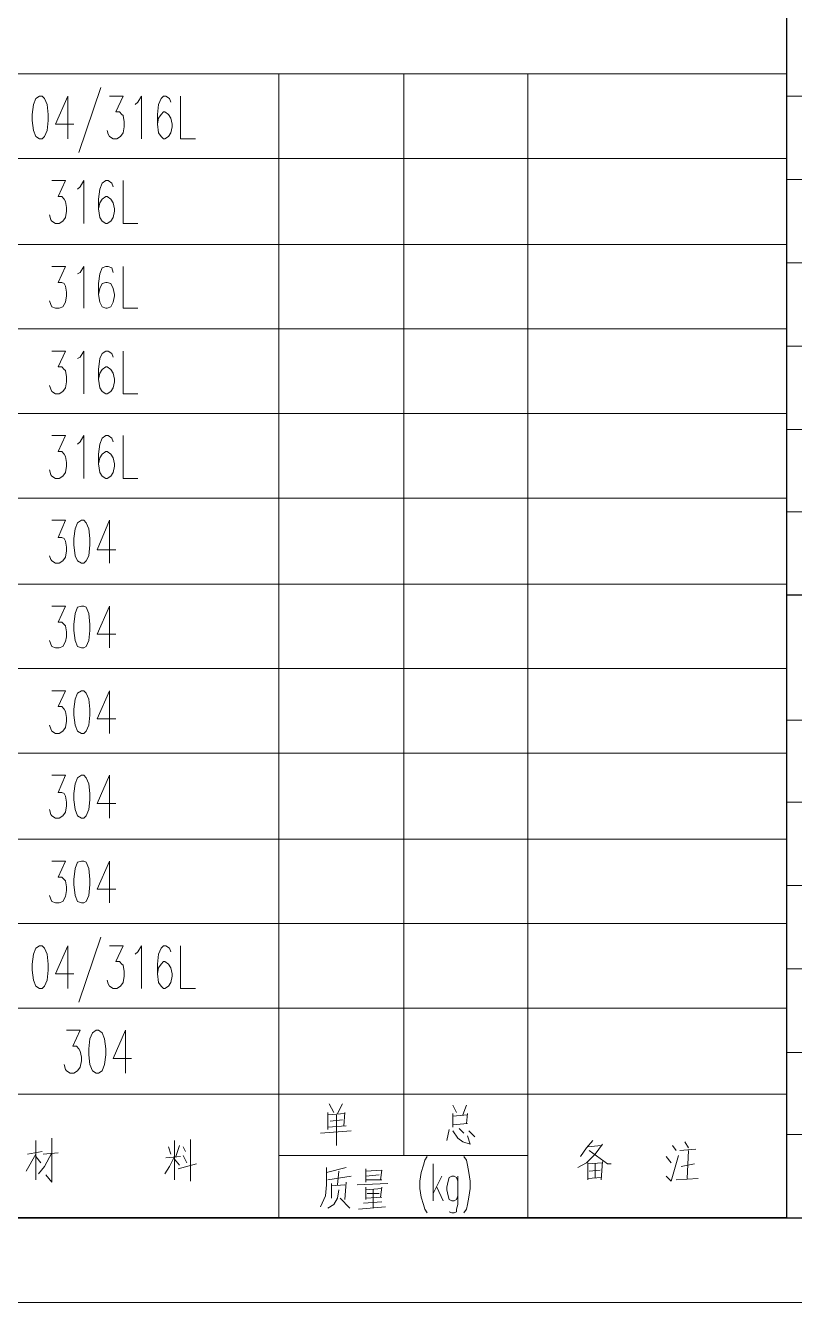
# Model space of a CAD drawing. Header units: inches. Extents: x -244 to 17, y 0 to 370.
# Drawn here: x -123.1 to -83.3, y 0.3 to 66.4 of the extents above; entities that cross this region are included whole.
import ezdxf

# ---------------------------------------------------------------- set-up
doc = ezdxf.new("R2010")
doc.units = ezdxf.units.IN
doc.header["$MEASUREMENT"] = 0
doc.layers.add('图层 1', color=7, linetype='Continuous')

# ---------------------------------------------------------------- blocks, each defined once
blk = doc.blocks.new('block 2')
at = {"layer": '图层 1', "color": 7, "lineweight": 13, "true_color": 0xffffff}
for points in [[(20.383, 264.478), (20.383, 3.175), (389.954, 3.175), (389.954, 264.478), (20.383, 264.478)], [(31.178, 104.331), (31.178, 201.168)], [(35.624, 104.331), (35.624, 201.168)], [(40.005, 104.331), (40.005, 201.168)], [(44.386, 104.331), (44.386, 201.168)], [(48.832, 104.331), (48.832, 201.168)], [(53.213, 104.331), (53.213, 201.168)], [(57.594, 104.331), (57.594, 201.168)], [(62.039, 104.331), (62.039, 201.168)], [(66.421, 104.331), (66.421, 201.168)], [(70.803, 104.331), (70.803, 201.168)], [(75.184, 104.331), (75.184, 201.168)], [(79.629, 104.331), (79.629, 201.168)], [(84.011, 104.331), (84.011, 201.168)], [(27.178, 143.701), (28.067, 143.193)], [(28.194, 142.875), (28.067, 143.637)], [(26.733, 143.193), (28.766, 143.193)], [(28.131, 142.367), (27.432, 142.748), (27.051, 143.066)], [(27.622, 142.938), (27.94, 143.193)], [(38.862, 143.002), (38.735, 143.193), (38.417, 143.32), (37.91, 143.383), (37.592, 143.383), (37.084, 143.32), (36.767, 143.193), (36.639, 143.002), (36.639, 142.875), (36.767, 142.748), (37.084, 142.621), (37.592, 142.557), (37.91, 142.557), (38.417, 142.621), (38.735, 142.748), (38.862, 142.875), (38.862, 143.002)], [(82.868, 143.002), (82.741, 143.193), (82.423, 143.32), (81.915, 143.383), (81.597, 143.383), (81.09, 143.32), (80.772, 143.193), (80.645, 143.002), (80.645, 142.875), (80.772, 142.748), (81.09, 142.621), (81.597, 142.557), (81.915, 142.557), (82.423, 142.621), (82.741, 142.748), (82.868, 142.875), (82.868, 143.002)], [(28.892, 142.367), (26.606, 142.367), (26.988, 142.685)], [(28.067, 142.812), (28.131, 142.05)], [(43.244, 142.367), (43.244, 141.669), (42.418, 142.05), (42.418, 141.859), (42.291, 141.732), (42.228, 141.669), (41.91, 141.605), (41.719, 141.605), (41.402, 141.669), (41.148, 141.796), (41.085, 141.986), (41.085, 142.176), (41.148, 142.367), (41.275, 142.431), (41.466, 142.494)], [(47.689, 142.367), (47.689, 141.669), (46.8, 142.05), (46.8, 141.859), (46.736, 141.732), (46.609, 141.669), (46.292, 141.605), (46.101, 141.605), (45.783, 141.669), (45.593, 141.796), (45.466, 141.986), (45.466, 142.176), (45.593, 142.367), (45.657, 142.431), (45.911, 142.494)], [(52.07, 142.367), (52.07, 141.669), (51.244, 142.05), (51.244, 141.859), (51.117, 141.732), (50.991, 141.669), (50.673, 141.605), (50.483, 141.605), (50.165, 141.669), (49.975, 141.796), (49.847, 141.986), (49.847, 142.176), (49.975, 142.367), (50.102, 142.431), (50.292, 142.494)], [(56.452, 142.367), (56.452, 141.669), (55.626, 142.05), (55.626, 141.859), (55.499, 141.732), (55.436, 141.669), (55.118, 141.605), (54.864, 141.605), (54.61, 141.669), (54.356, 141.796), (54.293, 141.986), (54.293, 142.176), (54.356, 142.367), (54.483, 142.431), (54.674, 142.494)], [(60.897, 142.367), (60.897, 141.669), (60.008, 142.05), (60.008, 141.859), (59.944, 141.732), (59.817, 141.669), (59.5, 141.605), (59.309, 141.605), (58.992, 141.669), (58.801, 141.796), (58.674, 141.986), (58.674, 142.176), (58.801, 142.367), (58.864, 142.431), (59.055, 142.494)], [(65.278, 142.367), (65.278, 141.669), (64.453, 142.05), (64.453, 141.859), (64.325, 141.732), (64.199, 141.669), (63.881, 141.605), (63.691, 141.605), (63.373, 141.669), (63.183, 141.796), (63.056, 141.986), (63.056, 142.176), (63.183, 142.367), (63.246, 142.431), (63.5, 142.494)], [(69.66, 142.367), (69.66, 141.669), (68.834, 142.05), (68.834, 141.859), (68.707, 141.732), (68.644, 141.669), (68.326, 141.605), (68.072, 141.605), (67.755, 141.669), (67.564, 141.796), (67.437, 141.986), (67.437, 142.176), (67.564, 142.367), (67.691, 142.431), (67.882, 142.494)], [(74.041, 142.367), (74.041, 141.669), (73.216, 142.05), (73.216, 141.859), (73.152, 141.732), (73.025, 141.669), (72.708, 141.605), (72.517, 141.605), (72.2, 141.669), (71.946, 141.796), (71.882, 141.986), (71.882, 142.176), (71.946, 142.367), (72.072, 142.431), (72.263, 142.494)], [(78.486, 142.367), (78.486, 141.669), (77.661, 142.05), (77.661, 141.859), (77.533, 141.732), (77.407, 141.669), (77.089, 141.605), (76.899, 141.605), (76.581, 141.669), (76.391, 141.796), (76.264, 141.986), (76.264, 142.176), (76.391, 142.367), (76.454, 142.431), (76.708, 142.494)], [(34.481, 141.605), (34.481, 140.907), (33.655, 141.288), (33.655, 141.097), (33.528, 140.97), (33.401, 140.907), (33.083, 140.843), (32.893, 140.843), (32.575, 140.907), (32.385, 141.034), (32.258, 141.224), (32.258, 141.415), (32.385, 141.605), (32.449, 141.669), (32.703, 141.732)], [(36.639, 141.541), (38.862, 141.541), (37.402, 142.176), (37.402, 141.224)], [(80.645, 141.541), (82.868, 141.541), (81.407, 142.176), (81.407, 141.224)], [(39.306, 139.827), (35.941, 140.97)], [(43.244, 140.843), (43.18, 141.034), (42.863, 141.16), (42.291, 141.224), (42.037, 141.224), (41.466, 141.16), (41.148, 141.034), (41.085, 140.843), (41.085, 140.716), (41.148, 140.589), (41.466, 140.462), (42.037, 140.399), (42.291, 140.399), (42.863, 140.462), (43.18, 140.589), (43.244, 140.716), (43.244, 140.843)], [(47.689, 140.843), (47.561, 141.034), (47.244, 141.16), (46.736, 141.224), (46.419, 141.224), (45.911, 141.16), (45.593, 141.034), (45.466, 140.843), (45.466, 140.716), (45.593, 140.589), (45.911, 140.462), (46.419, 140.399), (46.736, 140.399), (47.244, 140.462), (47.561, 140.589), (47.689, 140.716), (47.689, 140.843)], [(52.07, 140.843), (51.943, 141.034), (51.625, 141.16), (51.117, 141.224), (50.8, 141.224), (50.292, 141.16), (49.975, 141.034), (49.847, 140.843), (49.847, 140.716), (49.975, 140.589), (50.292, 140.462), (50.8, 140.399), (51.117, 140.399), (51.625, 140.462), (51.943, 140.589), (52.07, 140.716), (52.07, 140.843)], [(56.452, 140.843), (56.388, 141.034), (56.071, 141.16), (55.499, 141.224), (55.182, 141.224), (54.674, 141.16), (54.356, 141.034), (54.293, 140.843), (54.293, 140.716), (54.356, 140.589), (54.674, 140.462), (55.182, 140.399), (55.499, 140.399), (56.071, 140.462), (56.388, 140.589), (56.452, 140.716), (56.452, 140.843)], [(60.897, 140.843), (60.769, 141.034), (60.452, 141.16), (59.944, 141.224), (59.627, 141.224), (59.055, 141.16), (58.801, 141.034), (58.674, 140.843), (58.674, 140.716), (58.801, 140.589), (59.055, 140.462), (59.627, 140.399), (59.944, 140.399), (60.452, 140.462), (60.769, 140.589), (60.897, 140.716), (60.897, 140.843)], [(64.833, 141.034), (64.961, 140.907), (65.278, 140.716), (63.056, 140.716)], [(69.279, 141.034), (69.342, 140.907), (69.66, 140.716), (67.437, 140.716)], [(73.66, 141.034), (73.724, 140.907), (74.041, 140.716), (71.882, 140.716)], [(78.042, 141.034), (78.169, 140.907), (78.486, 140.716), (76.264, 140.716)], [(83.312, 139.827), (79.947, 140.97)], [(34.481, 140.081), (34.353, 140.272), (34.036, 140.399), (33.528, 140.462), (33.211, 140.462), (32.703, 140.399), (32.385, 140.272), (32.258, 140.081), (32.258, 139.954), (32.385, 139.763), (32.703, 139.637), (33.211, 139.573), (33.528, 139.573), (34.036, 139.637), (34.353, 139.763), (34.481, 139.954), (34.481, 140.081)], [(41.085, 139.382), (43.244, 139.382), (41.783, 140.018), (41.783, 139.065)], [(45.466, 139.382), (47.689, 139.382), (46.228, 140.018), (46.228, 139.065)], [(49.847, 139.382), (52.07, 139.382), (50.61, 140.018), (50.61, 139.065)], [(54.293, 139.382), (56.452, 139.382), (54.991, 140.018), (54.991, 139.065)], [(58.674, 139.382), (60.897, 139.382), (59.372, 140.018), (59.372, 139.065)], [(64.961, 139.192), (65.151, 139.256), (65.278, 139.446), (65.278, 139.573), (65.151, 139.763), (64.833, 139.891), (64.325, 139.954), (63.818, 139.954), (63.373, 139.891), (63.183, 139.763), (63.056, 139.573), (63.056, 139.51), (63.183, 139.319), (63.373, 139.192), (63.691, 139.129), (63.818, 139.129), (64.135, 139.192), (64.325, 139.319), (64.453, 139.51), (64.453, 139.573), (64.325, 139.763), (64.135, 139.891), (63.818, 139.954)], [(69.342, 139.192), (69.533, 139.256), (69.66, 139.446), (69.66, 139.573), (69.533, 139.763), (69.279, 139.891), (68.707, 139.954), (68.199, 139.954), (67.755, 139.891), (67.564, 139.763), (67.437, 139.573), (67.437, 139.51), (67.564, 139.319), (67.755, 139.192), (68.072, 139.129), (68.199, 139.129), (68.517, 139.192), (68.707, 139.319), (68.834, 139.51), (68.834, 139.573), (68.707, 139.763), (68.517, 139.891), (68.199, 139.954)], [(73.724, 139.192), (73.978, 139.256), (74.041, 139.446), (74.041, 139.573), (73.978, 139.763), (73.66, 139.891), (73.152, 139.954), (72.581, 139.954), (72.2, 139.891), (71.946, 139.763), (71.882, 139.573), (71.882, 139.51), (71.946, 139.319), (72.2, 139.192), (72.517, 139.129), (72.581, 139.129), (72.898, 139.192), (73.152, 139.319), (73.216, 139.51), (73.216, 139.573), (73.152, 139.763), (72.898, 139.891), (72.581, 139.954)], [(78.169, 139.192), (78.359, 139.256), (78.486, 139.446), (78.486, 139.573), (78.359, 139.763), (78.042, 139.891), (77.533, 139.954), (77.025, 139.954), (76.581, 139.891), (76.391, 139.763), (76.264, 139.573), (76.264, 139.51), (76.391, 139.319), (76.581, 139.192), (76.899, 139.129), (77.025, 139.129), (77.343, 139.192), (77.533, 139.319), (77.661, 139.51), (77.661, 139.573), (77.533, 139.763), (77.343, 139.891), (77.025, 139.954)], [(32.258, 138.557), (34.481, 138.557), (33.02, 139.192), (33.02, 138.24)], [(38.862, 139.382), (38.862, 138.684), (38.036, 139.065), (38.036, 138.875), (37.91, 138.748), (37.846, 138.684), (37.528, 138.621), (37.275, 138.621), (36.957, 138.684), (36.767, 138.811), (36.639, 139.001), (36.639, 139.192), (36.767, 139.382), (36.894, 139.446), (37.084, 139.51)], [(82.868, 139.382), (82.868, 138.684), (82.042, 139.065), (82.042, 138.875), (81.915, 138.748), (81.852, 138.684), (81.534, 138.621), (81.28, 138.621), (80.963, 138.684), (80.772, 138.811), (80.645, 139.001), (80.645, 139.192), (80.772, 139.382), (80.899, 139.446), (81.09, 139.51)], [(65.278, 138.684), (63.056, 138.684), (63.056, 137.922)], [(69.66, 138.684), (67.437, 138.684), (67.437, 137.922)], [(74.041, 138.684), (71.882, 138.684), (71.882, 137.922)], [(78.486, 138.684), (76.264, 138.684), (76.264, 137.922)], [(38.417, 138.049), (38.544, 137.922), (38.862, 137.732), (36.639, 137.732)], [(82.423, 138.049), (82.55, 137.922), (82.868, 137.732), (80.645, 137.732)], [(38.544, 136.207), (38.735, 136.271), (38.862, 136.462), (38.862, 136.588), (38.735, 136.716), (38.417, 136.843), (37.91, 136.906), (37.402, 136.906), (36.957, 136.843), (36.767, 136.716), (36.639, 136.588), (36.639, 136.525), (36.767, 136.335), (36.957, 136.207), (37.275, 136.144), (37.402, 136.144), (37.719, 136.207), (37.91, 136.335), (38.036, 136.525), (38.036, 136.588), (37.91, 136.716), (37.719, 136.843), (37.402, 136.906)], [(82.55, 136.207), (82.741, 136.271), (82.868, 136.462), (82.868, 136.588), (82.741, 136.716), (82.423, 136.843), (81.915, 136.906), (81.407, 136.906), (80.963, 136.843), (80.772, 136.716), (80.645, 136.588), (80.645, 136.525), (80.772, 136.335), (80.963, 136.207), (81.28, 136.144), (81.407, 136.144), (81.725, 136.207), (81.915, 136.335), (82.042, 136.525), (82.042, 136.588), (81.915, 136.716), (81.725, 136.843), (81.407, 136.906)], [(27.94, 136.017), (27.432, 136.271), (27.051, 136.525)], [(27.877, 136.462), (27.94, 135.7)], [(28.448, 136.335), (28.067, 136.207)], [(28.766, 136.017), (26.733, 136.017)], [(27.305, 135.826), (27.559, 134.874)], [(27.813, 136.017), (27.495, 135.763)], [(28.511, 135.763), (27.94, 135.954)], [(38.862, 135.7), (36.639, 135.7), (36.639, 134.938)], [(82.868, 135.7), (80.645, 135.7), (80.645, 134.938)], [(26.67, 135.191), (28.829, 135.191)], [(28.003, 135.573), (27.622, 135.382)], [(28.448, 135.573), (28.194, 135.446)], [(84.011, 130.62), (24.765, 130.62)], [(28.003, 117.729), (28.003, 130.62)], [(27.369, 128.143), (26.48, 128.143), (25.908, 128.207), (25.336, 128.46)], [(29.147, 128.46), (29.274, 126.873)], [(26.225, 127.508), (25.781, 127.572), (25.464, 127.762), (25.273, 128.079)], [(26.543, 127.889), (25.781, 127.889)], [(26.48, 127.191), (26.416, 127.889)], [(26.733, 128.079), (26.924, 126.873)], [(27.369, 127.127), (27.114, 128.143)], [(30.226, 128.079), (29.337, 128.079)], [(29.464, 128.079), (29.528, 127.127)], [(29.781, 127.953), (29.845, 127.318)], [(30.163, 127.191), (30.099, 128.079)], [(30.67, 128.016), (30.226, 127.762)], [(25.781, 127.445), (25.273, 126.937)], [(26.606, 127.127), (25.717, 127.191)], [(26.48, 127.572), (27.178, 127.508)], [(28.511, 127.635), (30.099, 127.635)], [(30.226, 127.191), (29.528, 127.254)], [(30.67, 127.318), (30.163, 127.572)], [(25.21, 126.492), (25.336, 125.095)], [(26.48, 126.556), (26.543, 124.968)], [(26.225, 125.73), (25.273, 125.73)], [(25.527, 126.238), (25.591, 125.285)], [(26.353, 126.111), (25.717, 126.111)], [(25.844, 125.285), (25.781, 126.111)], [(26.035, 126.048), (26.035, 125.413)], [(26.225, 126.111), (26.289, 125.285)], [(27.305, 126.111), (26.606, 126.111)], [(27.178, 126.111), (27.242, 125.285), (26.733, 125.349)], [(26.733, 125.285), (26.733, 126.111)], [(26.924, 126.111), (26.988, 125.413)], [(26.353, 125.285), (25.844, 125.349)], [(84.011, 124.143), (28.003, 124.143)], [(27.94, 122.936), (27.75, 123.063), (27.495, 123.126), (27.114, 123.254), (26.67, 123.317), (26.289, 123.317), (25.844, 123.254), (25.464, 123.126), (25.21, 123.063), (25.019, 122.936)], [(27.559, 122.619), (25.654, 122.619)], [(26.353, 122.428), (25.654, 122.11)], [(26.924, 122.174), (26.035, 122.619)], [(26.924, 121.349), (25.464, 121.349), (25.21, 121.412), (25.083, 121.412), (25.019, 121.539), (25.019, 121.666), (25.083, 121.793)], [(26.67, 121.349), (26.861, 121.412), (26.924, 121.539), (26.924, 121.666), (26.861, 121.793), (26.67, 121.857), (26.353, 121.92), (26.225, 121.92), (25.908, 121.857), (25.717, 121.793), (25.654, 121.666), (25.654, 121.539), (25.717, 121.412), (25.908, 121.349)], [(29.337, 121.793), (28.766, 121.92)], [(27.94, 121.031), (27.75, 120.904), (27.495, 120.841), (27.114, 120.777), (26.67, 120.713), (26.289, 120.713), (25.844, 120.777), (25.464, 120.841), (25.21, 120.904), (25.019, 121.031)], [(29.274, 121.603), (28.892, 121.349), (28.702, 121.094), (28.575, 120.713), (29.019, 120.841)], [(29.4, 121.285), (29.147, 121.031)], [(30.163, 121.603), (29.464, 121.603)], [(29.655, 120.841), (29.591, 121.603)], [(30.036, 121.603), (30.099, 120.841)], [(30.607, 120.904), (30.099, 121.094)], [(30.607, 121.603), (30.226, 121.412)], [(29.274, 120.777), (28.956, 120.46)], [(30.163, 120.841), (29.655, 120.904)], [(84.011, 117.729), (24.765, 117.729)], [(28.575, 113.856), (28.067, 114.237), (27.622, 114.681), (27.369, 115.126)], [(27.622, 114.618), (26.733, 114.618)], [(26.861, 113.919), (26.797, 114.618)], [(27.178, 114.554), (27.242, 113.982)], [(27.559, 114.618), (27.622, 113.856)], [(28.258, 114.554), (27.559, 113.601), (27.559, 113.411)], [(28.385, 114.681), (27.94, 114.999)], [(28.766, 114.363), (28.385, 114.681)], [(28.448, 114.618), (28.511, 113.919)], [(27.686, 113.856), (26.733, 113.919)], [(27.559, 114.237), (26.861, 114.237)], [(26.924, 110.554), (26.67, 110.3), (28.003, 109.919)], [(27.94, 110.554), (27.622, 110.3)], [(26.797, 108.903), (26.733, 110.046)], [(27.432, 109.791), (27.559, 109.093)], [(28.511, 110.236), (28.258, 110.046)], [(28.258, 109.855), (28.321, 109.029)], [(28.258, 109.41), (26.797, 109.474)], [(28.702, 109.601), (28.385, 109.41)], [(29.083, 7.556), (29.083, 104.331)], [(33.338, 72.072), (33.338, 104.331)], [(37.656, 72.072), (37.656, 104.331)], [(41.974, 72.072), (41.974, 104.331)], [(46.292, 72.072), (46.292, 104.331)], [(50.546, 7.556), (50.546, 104.331)], [(61.341, 55.944), (61.341, 104.331)], [(65.596, 55.944), (65.596, 104.331)], [(69.914, 55.944), (69.914, 104.331)], [(74.232, 55.944), (74.232, 104.331)], [(78.55, 55.944), (78.55, 104.331)], [(82.868, 55.944), (82.868, 104.331)]]:
    blk.add_lwpolyline(points, dxfattribs=at)
at = {"layer": '图层 1', "color": 7, "lineweight": 30, "true_color": 0xffffff}
blk.add_lwpolyline([(24.765, 251.333), (24.765, 7.556), (385.572, 7.556), (385.572, 251.333), (24.765, 251.333)], dxfattribs=at)
at = {"layer": '图层 1', "color": 7, "lineweight": 25, "true_color": 0xffffff}
for points in [[(24.765, 104.331), (24.765, 201.168), (84.011, 201.168)], [(24.765, 104.331), (24.765, 201.168)], [(62.039, 104.331), (24.765, 104.331)], [(87.122, 104.331), (24.765, 104.331)], [(57.023, 7.556), (57.023, 104.331)]]:
    blk.add_lwpolyline(points, dxfattribs=at)

msp = doc.modelspace()

# ---------------------------------------------------------------- block references
at = {"layer": '图层 1', "rotation": 90}
msp.add_blockref('block 2', (20.648, -20.119), dxfattribs=at)

doc.saveas('drawing.dxf')
